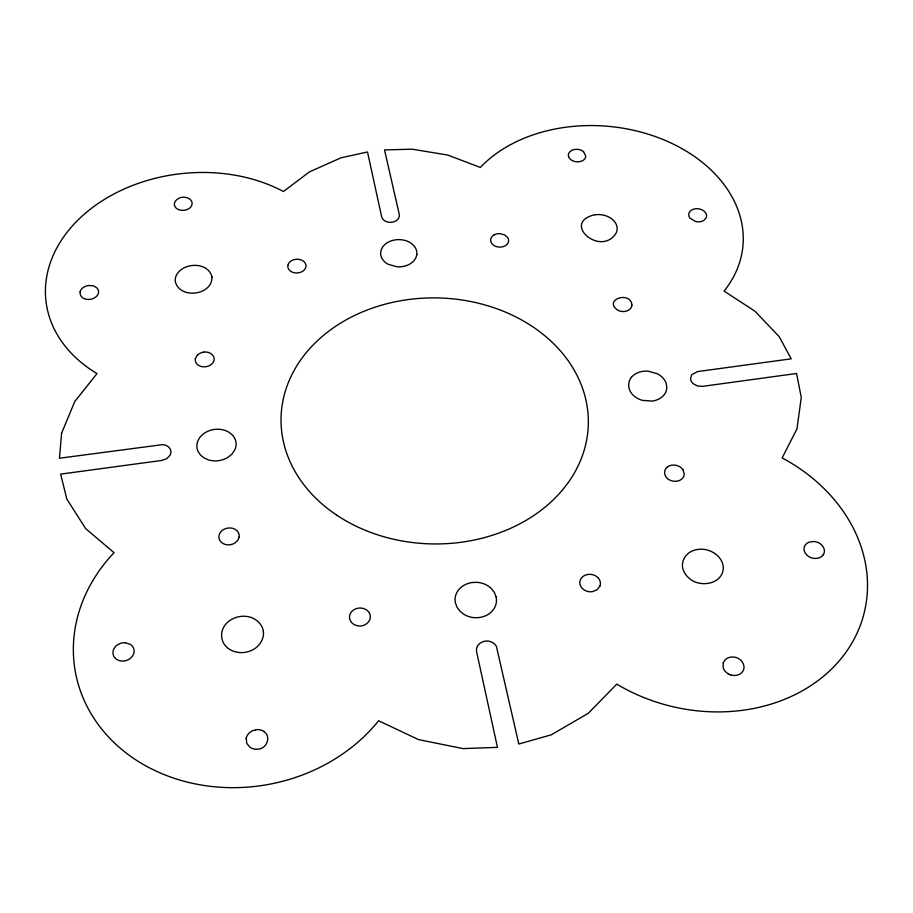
<?xml version="1.0" encoding="UTF-8"?>
<svg xmlns="http://www.w3.org/2000/svg" width="913" height="913" viewBox="0 0 913 913"><rect width="100%" height="100%" fill="white"/><g stroke="black" fill="none" stroke-linecap="round" stroke-linejoin="round"><path stroke-width="1.37" d="M246.19 738.56L246.864 743.559L250.253 747.462A11.024 9.781 -12.1 0 0 258.322 749.117C266.87 748.58 271.64 736.312 263.686 731.484M723.187 662.998L723.199 667.78A10.728 9.084 17.7 0 0 728.22 673.805M195.302 358.718L197.311 355.123M599.921 586.055L597.091 589.764L592.366 591.67A10.271 8.662 9.1 0 1 584.582 590.186L582.517 588.623A10.363 8.731 9.1 0 1 579.801 582.22C580.588 573.843 592.343 571.995 597.627 577.438M631.374 377.377C627.882 381.668 627.836 387.877 630.872 392.419A19.139 14.95 8.4 0 0 642.307 400.351L652.259 401.081A19.219 15.007 8.4 0 0 666.81 387.5L666.239 383.563A19.219 15.007 8.4 0 0 657.52 373.816L648.082 371.135A19.219 15.007 8.4 0 0 631.351 377.4M667.46 467.022C662.587 470.252 664.39 477.625 669.286 479.827A10.02 8.057 10.6 0 0 676.795 481.197L679.204 480.569A9.929 7.977 10.6 0 0 683.883 476.027L684.248 473.961L682.981 469.853M255.663 729.841L252.924 730.594A11.024 9.781 -12.1 0 0 246.145 738.491M595.185 214.669C561.723 221.939 597.73 255.218 614.46 235.486A17.929 13.227 5.5 0 0 613.821 220.752A17.929 13.227 5.5 0 0 595.242 214.738M471.918 582.517L477.294 582.346A20.691 17.701 3.3 0 1 491.399 588.623L494.378 592.491L496.09 596.885M203.702 352.11C208.506 351.243 215.012 354.506 214.099 360.099A9.507 7.361 -7 0 1 208.13 366.17A9.587 7.418 -7 0 1 200.837 366.387L198.714 365.485A9.507 7.361 -7 0 1 195.382 358.741M728.163 673.794L730.742 674.935M583.487 151.569L585.792 156.169A8.742 6.265 4.5 0 1 581.136 161.293C576.628 162.719 570.465 161.373 568.582 156.602M369.468 613.228C372.938 619.938 365.508 626.923 358.798 625.953A10.477 9.004 -3.2 0 1 349.496 617.336A10.477 9.004 -3.2 0 1 358.341 608.104L361.057 608.069A10.477 9.004 -3.2 0 1 369.537 613.205M214.361 429.441A19.698 15.749 -7.7 0 0 198.155 451.581L200.563 455.131L204.113 457.961L208.518 459.912A19.698 15.749 -7.7 0 0 228.17 457.196L231.868 454.16L234.504 450.474A19.698 15.749 -7.7 0 0 232.256 434.885L228.707 432.089A19.766 15.806 -7.7 0 0 214.338 429.43M493.716 235.212A8.993 6.699 2.7 0 0 490.658 239.742C490.372 245.095 496.786 247.685 501.34 247.035A9.039 6.745 2.7 0 0 508.13 242.732A8.993 6.699 2.7 0 0 507.674 237.574L504.592 234.892L500.176 233.682A9.039 6.745 2.7 0 0 493.625 235.177M568.548 156.602A8.742 6.265 4.5 0 1 573.044 149.858A8.742 6.265 4.5 0 1 583.498 151.569M197.391 355.157A9.507 7.361 -7 0 1 203.736 352.167M730.788 674.935A10.728 9.084 17.7 0 0 742.68 671.557C746.355 666.148 741.881 659.038 736.129 657.52A10.728 9.084 17.7 0 0 723.244 663.032M667.403 466.92A10.02 8.057 10.6 0 1 683.027 469.761M597.684 577.415A10.363 8.731 9.1 0 1 599.978 586.043M255.697 729.727A11.024 9.781 -12.1 0 1 263.743 731.37M496.09 596.885A20.691 17.701 3.3 0 1 479.679 617.462A20.657 17.667 3.3 0 1 464.078 614.438L460.026 611.265L457.093 607.328L455.404 602.888A20.725 17.724 3.3 0 1 458.714 589.695A20.691 17.701 3.3 0 1 471.93 582.551M174.417 204.889A8.959 6.517 -6 0 1 178.103 198.76C183.228 194.914 195.04 198.498 191.456 206.087A8.959 6.517 -6 0 1 184.186 210.275A9.05 6.585 -6 0 1 174.337 204.854M287.778 265.443C287.424 275.053 303.983 275.441 305.923 266.733A9.153 6.882 -3.3 0 0 300.309 259.646C295.572 258.333 289.079 260.194 287.778 265.443M263.389 631.225C264.234 638.004 260.593 644.487 255.172 648.367A21.125 18.089 -9.9 0 1 239.48 652.544A21.136 18.1 -9.9 0 1 225.579 645.993C221.288 641.086 220.375 633.884 223.229 628.03A21.125 18.089 -9.9 0 1 250.79 617.348C257.032 619.436 262.293 624.583 263.389 631.225M211.987 276.856C212.615 295.55 179.553 299.578 175.296 281.512A18.477 13.855 -6.5 0 1 179.405 271.138C188.443 262.362 208.426 263.07 211.987 276.856M80.116 291.772C79.123 301.883 96.196 301.678 98.399 293.084A9.392 6.996 -9.5 0 0 96.961 287.937L93.32 285.837L88.595 285.495A9.392 6.996 -9.5 0 0 80.846 289.969L80.116 291.772M61.582 433.264L59.459 458.223L162.685 444.62A9.917 7.897 -9.7 0 1 170.012 455.302L166.748 458.68L161.955 460.414L60.635 474.121L66.82 499.046L85.617 528.559L114.057 552.696A169.236 145.099 -10 0 0 137.578 760.986A169.236 145.099 -10 0 0 378.598 720.756L418.565 739.61L462.994 748.603L497.459 747.359L476.597 651.745C475.034 644.304 483.913 639.157 490.372 641.599A10.511 9.141 4.4 0 1 496.398 646.347L518.812 744.015L551.304 734.817L588.314 713.27L616.789 684.134A165.538 136.87 13.7 0 0 845.141 653.377A165.538 136.87 13.7 0 0 782.156 457.927L796.992 428.779L801.272 397.383L796.558 373.485L702.519 386.37L697.555 386.005L693.287 383.757A9.644 7.464 10 0 1 690.536 378.244L691.849 374.604L697.669 371.557L791.206 358.832L779.188 336.635L754.937 311.185L724.066 291.099A144.14 106.456 5.5 0 0 675.688 145.293A144.14 106.456 5.5 0 0 480.318 167.421L447.769 155.062L412.254 149.196L384.521 149.915L399.323 214.623C400.008 223.833 384.053 225.089 381.657 216.826L367.505 151.98L340.96 157.823L309.461 171.872L283.441 191.525A148.111 111.169 -6.5 0 0 78.564 219.451A148.111 111.169 -6.5 0 0 96.995 373.577L74.729 401.617L61.582 433.264M723.37 567.954C722.537 584.959 698.65 588.166 688.276 577.473A20.611 17.027 13.6 0 1 682.399 564.782L683.152 560.388L685.241 556.428L688.516 553.141A20.702 17.107 13.6 0 1 702.964 549.261C712.848 550.025 723.005 557.432 723.37 567.954M706.594 215.867L706.285 217.556L703.946 220.341A9.016 6.562 8 0 1 695.272 221.448L689.863 217.99A8.982 6.539 8 0 1 695.386 208.769A8.982 6.539 8 0 1 706.594 215.879M631.933 305.102C631.716 308.742 628.155 311.025 624.823 311.447A9.358 7.11 6.8 0 1 617.804 310.226C602.66 299.738 630.826 290.38 631.933 305.102M416.899 254.442L415.849 257.911L413.635 261.072A18.169 13.638 -0.3 0 1 397.041 266.801L388.196 264.314A18.169 13.638 -0.3 0 1 391.323 240.815A18.214 13.661 -0.3 0 1 405.155 240.45C411.398 242.128 417.549 247.446 416.899 254.442M239.103 537.164C238.236 541.363 234.276 544.159 230.202 544.764A10.203 8.434 -8.6 0 1 220.866 541.82L219.577 539.937A10.191 8.434 -8.6 0 1 227.896 528.056A10.191 8.434 -8.6 0 1 239.103 537.164M823.195 554.876C818.813 560.536 809.352 559.053 805.494 553.518A10.351 8.331 17 0 1 806.784 543.395L808.85 542.208L813.894 541.466A10.374 8.354 17 0 1 822.864 546.373L823.96 548.496A10.317 8.308 17 0 1 823.195 554.876M125.401 642.729L122.639 642.82A10.716 9.05 -15.9 0 0 113.292 655.02A10.716 9.05 -15.9 0 0 127.98 659.859A10.716 9.05 -15.9 0 0 132.225 645.993L130.365 644.361L125.401 642.729M336.361 514.909A153.669 123.027 0.9 0 0 586.112 442.668A153.669 123.027 0.9 0 0 381.566 305.17A153.669 123.027 0.9 0 0 336.361 514.909"/></g></svg>
